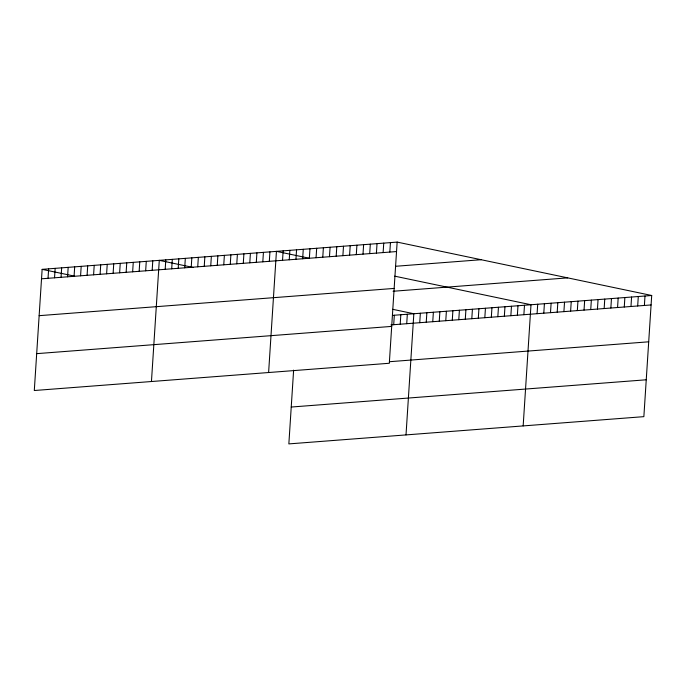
<?xml version="1.0" encoding="UTF-8"?>
<svg xmlns="http://www.w3.org/2000/svg" width="686" height="686" viewBox="0 0 686 686"><rect width="100%" height="100%" fill="white"/><g stroke="black" fill="none" stroke-linecap="round" stroke-linejoin="round"><path stroke-width="1.03" d="M42.138 269.349L34.3 390.514L389.314 363.263L397.151 242.098L42.138 269.349L74.448 276.124M48.029 278.302L48.646 268.843M54.537 277.804L55.154 268.346M61.054 277.307L61.663 267.849M67.562 276.81L68.171 267.351M74.071 276.304L74.68 266.845M80.579 275.806L81.188 266.348M87.088 275.309L87.697 265.851M93.596 274.812L94.205 265.345M100.105 274.306L100.713 264.847M106.613 273.808L107.222 264.35M113.121 273.311L113.73 263.853M119.63 272.805L120.239 263.347M126.138 272.308L126.747 262.849M132.647 271.81L133.256 262.352M139.155 271.313L139.764 261.855M145.664 270.807L146.272 261.349M152.172 270.31L152.781 260.851M151.452 381.527L159.289 260.354L193.443 267.514M165.189 269.315L165.798 259.857M171.697 268.809L172.306 259.351M178.206 268.312L178.814 258.854M184.714 267.814L185.323 258.356M191.222 267.317L191.831 257.859M197.731 266.811L198.34 257.353M204.239 266.314L204.848 256.856M210.748 265.816L211.357 256.358M217.256 265.319L217.865 255.861M223.765 264.813L224.373 255.355M230.273 264.316L230.882 254.858M236.781 263.818L237.39 254.36M243.29 263.313L243.899 253.854M249.798 262.815L250.407 253.357M256.307 262.318L256.916 252.86M262.815 261.82L263.424 252.362M269.324 261.315L269.932 251.856M268.612 372.532L276.441 251.359L308.751 258.133M282.538 260.303L283.147 250.844M289.243 259.788L289.852 250.33M295.949 259.274L296.558 249.815M293.625 370.114L288.849 443.902L643.862 416.651L651.7 295.486L397.151 242.098M302.655 258.759L303.263 249.301M309.36 258.245L309.969 248.786M316.066 257.73L316.675 248.272M322.772 257.216L323.38 247.757M329.477 256.701L330.086 247.243M336.183 256.187L336.792 246.728M342.889 255.672L343.497 246.214M349.594 255.158L350.203 245.699M356.3 254.643L356.909 245.185M363.005 254.129L363.614 244.67M369.711 253.614L370.32 244.156M376.417 253.1L377.034 243.641M383.122 252.585L383.74 243.127M389.828 252.071L390.445 242.612M393.704 324.701L394.313 315.243M400.212 324.204L400.821 314.745M406.721 323.698L407.33 314.239M406.009 434.915L413.838 313.742L392.615 309.292M419.738 322.703L420.355 313.245M426.246 322.197L426.864 312.739M432.755 321.7L433.372 312.241M439.263 321.202L439.88 311.744M445.771 320.705L446.389 311.247M452.28 320.199L452.897 310.741M458.788 319.702L459.406 310.244M465.297 319.204L465.914 309.746M471.805 318.707L472.422 309.249M478.313 318.201L478.931 308.743M484.822 317.704L485.439 308.246M491.33 317.206L491.948 307.748M497.839 316.709L498.456 307.251M504.347 316.203L504.965 306.745M510.856 315.706L511.473 306.248M517.364 315.208L517.981 305.75M523.872 314.711L524.49 305.253M523.161 425.92L530.998 304.747L394.682 276.158M537.087 313.691L537.704 304.232M543.792 313.176L544.41 303.718M550.498 312.662L551.115 303.203M557.203 312.147L557.821 302.689M563.909 311.633L564.527 302.174M570.615 311.118L571.232 301.66M577.329 310.604L577.938 301.145M584.035 310.089L584.644 300.631M590.74 309.575L591.349 300.116M597.446 309.06L598.055 299.602M604.152 308.546L604.76 299.087M610.857 308.031L611.466 298.573M617.563 307.517L618.172 298.058M624.269 307.002L624.877 297.544M630.974 306.488L631.583 297.029M637.68 305.973L638.289 296.515M644.386 305.459L644.994 296M41.52 278.808L396.534 251.556M395.891 266.254L481.152 259.711M39.136 315.671L394.15 288.42M393.069 291.267L567.699 277.864M392.461 315.38L651.7 295.486M390.917 324.915L651.091 304.944M36.684 353.65L391.697 326.399M389.459 361.711L648.707 341.808M291.233 407.038L646.246 379.787"/></g></svg>
